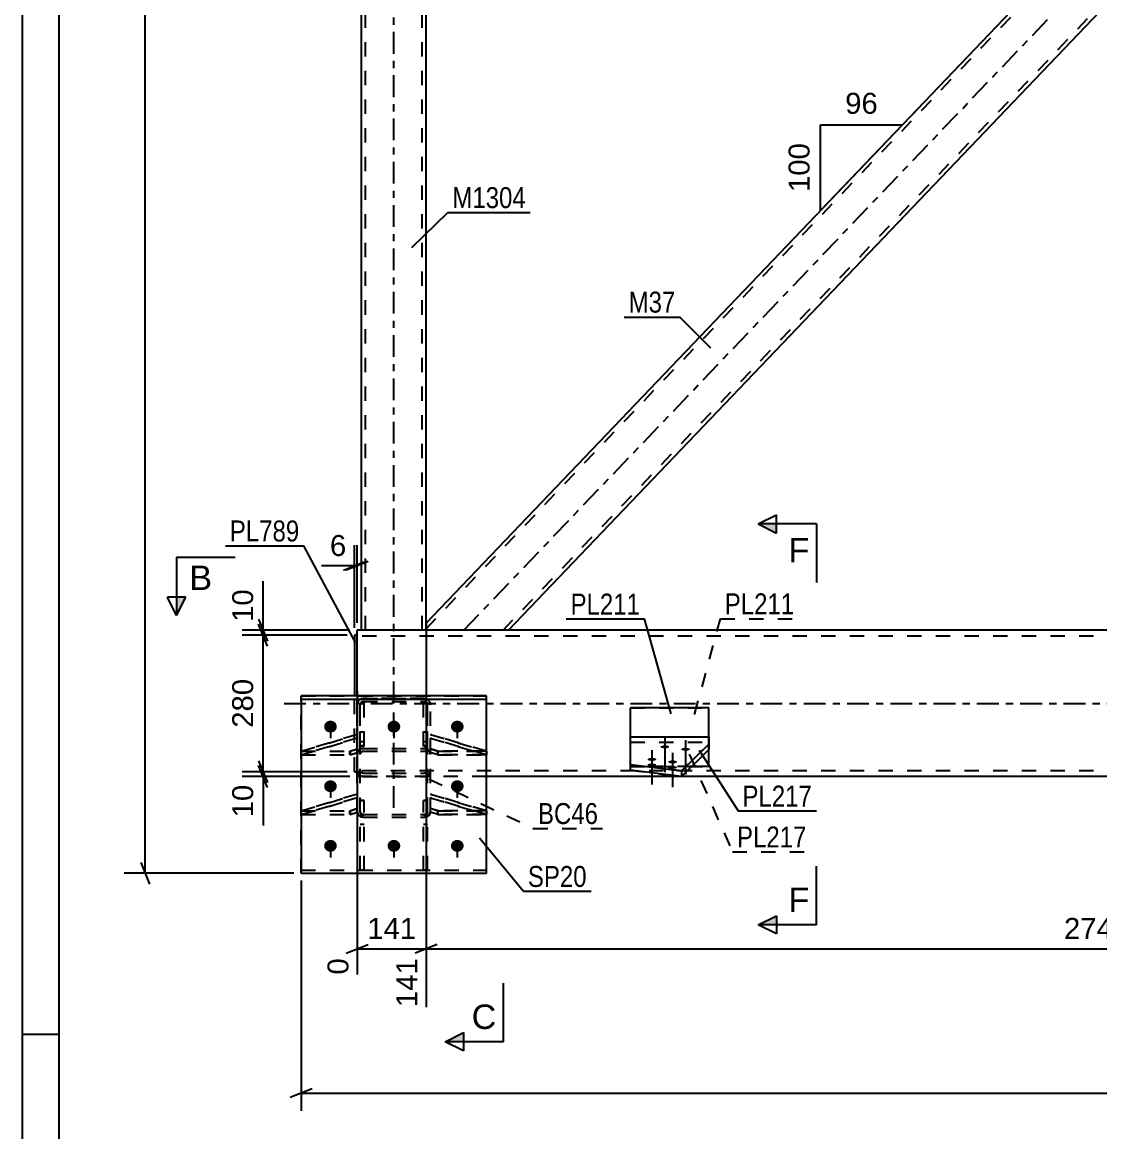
# Model space of a CAD drawing. Header units: millimetres. Extents: x 0 to 841, y 0 to 594.
# Drawn here: x 0 to 147.3, y 135.7 to 287.3 of the extents above; entities that cross this region are included whole.
import ezdxf

# ---------------------------------------------------------------- set-up
doc = ezdxf.new("R2010")
doc.units = ezdxf.units.MM
doc.linetypes.add('DXK_LINE_DOT2', pattern=[3.9198, 1.9599, -1.9599])
doc.linetypes.add('DXK_LINE_DOT3', pattern=[5.9187, 2.979, -0.9799, 0.9799, -0.9799])
doc.styles.add('Arial', font='ARIAL.TTF', dxfattribs={"height": 0.2})
doc.styles.add('Arial Narrow', font='ARIALN.TTF', dxfattribs={"height": 0.2})

# ---------------------------------------------------------------- blocks, each defined once
blk = doc.blocks.new('Unknown-318890635-1126')
at = {"color": 5, "linetype": 'Continuous'}
for p, q in [((0, 594), (0, 0)), ((5, 589), (5, 5)), ((5, 149), (0, 149))]:
    blk.add_line(p, q, dxfattribs=at)
blk = doc.blocks.new('Part-318890635-4307 - 4290')
at = {"color": 7, "linetype": 'DXK_LINE_DOT2'}
for p, q in [((46.2, 171.49), (46.2, 180.98)), ((46.2, 180.98), (46.74, 180.98)), ((46.74, 171.49), (46.74, 180.98)), ((46.2, 179.04), (46.74, 179.04)), ((46.2, 177.76), (46.74, 177.76)), ((46.74, 171.49), (46.2, 171.49))]:
    blk.add_line(p, q, dxfattribs=at)
blk = doc.blocks.new('Part-318890635-4304 - 4290')
at = {"color": 7, "linetype": 'DXK_LINE_DOT2'}
for p, q in [((55.8, 179.41), (55.8, 181.85)), ((55.8, 181.85), (63.47, 179.57)), ((63.47, 179.07), (55.8, 181.35)), ((55.8, 179.92), (56.8, 179.57)), ((56.8, 179.07), (55.8, 179.41)), ((63.47, 179.57), (56.8, 179.57)), ((56.8, 179.57), (56.8, 179.07)), ((56.8, 179.07), (63.47, 179.07)), ((63.47, 179.57), (63.47, 179.07))]:
    blk.add_line(p, q, dxfattribs=at)
blk = doc.blocks.new('Part-318890635-4302 - 4290')
at = {"color": 7, "linetype": 'DXK_LINE_DOT2'}
for p, q in [((38.14, 187.72), (45.8, 190)), ((45.8, 187.56), (45.8, 190)), ((45.8, 189.5), (38.14, 187.22)), ((44.8, 187.72), (45.8, 188.06)), ((38.14, 187.22), (38.14, 187.72)), ((38.14, 187.72), (44.8, 187.72)), ((38.14, 187.22), (44.8, 187.22)), ((44.8, 187.22), (44.8, 187.72)), ((44.8, 187.22), (45.8, 187.56))]:
    blk.add_line(p, q, dxfattribs=at)
blk = doc.blocks.new('Part-318890635-4303 - 4290')
at = {"color": 7, "linetype": 'DXK_LINE_DOT2'}
for p, q in [((38.14, 179.57), (45.8, 181.85)), ((45.8, 181.35), (38.14, 179.07)), ((45.8, 179.41), (45.8, 181.85)), ((38.14, 179.07), (38.14, 179.57)), ((38.14, 179.57), (44.8, 179.57)), ((38.14, 179.07), (44.8, 179.07)), ((44.8, 179.57), (45.8, 179.92)), ((44.8, 179.07), (44.8, 179.57)), ((44.8, 179.07), (45.8, 179.41))]:
    blk.add_line(p, q, dxfattribs=at)
blk = doc.blocks.new('Part-318890635-4426 - 4290')
at = {"color": 7, "linetype": 'DXK_LINE_DOT2'}
for p, q in [((45.87, 194.41), (45.8, 194.08)), ((46.2, 194.08), (46.24, 194.25)), ((46.24, 194.25), (46.32, 194.38)), ((46.6, 194.93), (46.3, 194.87)), ((46.32, 194.38), (46.45, 194.48)), ((46.45, 194.48), (46.6, 194.51)), ((46.6, 194.93), (55, 194.93)), ((46.6, 194.51), (55, 194.51)), ((55.31, 194.87), (55, 194.93)), ((55, 194.51), (55.16, 194.48)), ((55.16, 194.48), (55.29, 194.38)), ((55.29, 194.38), (55.37, 194.25)), ((55.37, 194.25), (55.4, 194.08)), ((55.8, 194.08), (55.74, 194.41)), ((45.8, 179.45), (45.8, 194.08)), ((46.2, 179.45), (46.2, 194.08)), ((55.4, 179.45), (55.4, 194.08)), ((55.8, 179.45), (55.8, 194.08)), ((46.04, 187.87), (46.3, 188.04)), ((46.3, 188.04), (46.6, 188.09)), ((46.6, 188.09), (55, 188.09)), ((55, 188.09), (55.31, 188.04)), ((55.31, 188.04), (55.57, 187.87)), ((45.8, 187.34), (45.87, 187.63)), ((45.87, 187.63), (46.04, 187.87)), ((46.24, 187.49), (46.2, 187.34)), ((46.32, 187.61), (46.24, 187.49)), ((46.45, 187.69), (46.32, 187.61)), ((46.6, 187.72), (46.45, 187.69)), ((46.6, 187.72), (55, 187.72)), ((55.16, 187.69), (55, 187.72)), ((55.29, 187.61), (55.16, 187.69)), ((55.37, 187.49), (55.29, 187.61)), ((55.4, 187.34), (55.37, 187.49)), ((55.57, 187.87), (55.74, 187.63)), ((55.74, 187.63), (55.8, 187.34)), ((45.8, 185.14), (45.81, 185.12)), ((45.81, 185.12), (45.87, 184.82)), ((46.24, 184.98), (46.2, 185.14)), ((55.4, 185.14), (55.37, 184.98)), ((55.74, 184.82), (55.8, 185.12)), ((55.8, 185.12), (55.8, 185.14)), ((46.32, 184.84), (46.24, 184.98)), ((46.3, 184.36), (46.6, 184.29)), ((46.45, 184.75), (46.32, 184.84)), ((46.6, 184.72), (46.45, 184.75)), ((46.6, 184.72), (55, 184.72)), ((46.6, 184.29), (55, 184.29)), ((55.16, 184.75), (55, 184.72)), ((55, 184.29), (55.31, 184.36)), ((55.29, 184.84), (55.16, 184.75)), ((55.37, 184.98), (55.29, 184.84)), ((45.87, 179.16), (45.8, 179.45)), ((46.04, 178.92), (45.87, 179.16)), ((46.2, 179.45), (46.24, 179.3)), ((46.24, 179.3), (46.32, 179.18)), ((46.32, 179.18), (46.45, 179.1)), ((46.45, 179.1), (46.6, 179.07)), ((46.6, 179.07), (55, 179.07)), ((55, 179.07), (55.16, 179.1)), ((55.16, 179.1), (55.29, 179.18)), ((55.29, 179.18), (55.37, 179.3)), ((55.37, 179.3), (55.4, 179.45)), ((55.74, 179.16), (55.57, 178.92)), ((55.8, 179.45), (55.74, 179.16)), ((46.3, 178.75), (46.04, 178.92)), ((46.6, 178.7), (46.3, 178.75)), ((46.6, 178.7), (55, 178.7)), ((55.31, 178.75), (55, 178.7)), ((55.57, 178.92), (55.31, 178.75))]:
    blk.add_line(p, q, dxfattribs=at)
at = {"color": 7, "linetype": 'DXK_LINE_DOT3'}
blk.add_line((50.8, 179.97), (50.8, 193.03), dxfattribs=at)
at = {"color": 7, "linetype": 'DXK_LINE_DOT2'}
for centre, start, end in [((46.64, 194.11), 114.3201, 159.2418), ((54.97, 194.11), 20.7584, 65.6801), ((46.64, 185.11), 200.7584, 245.6801), ((54.97, 185.11), 294.3201, 339.2418)]:
    blk.add_arc(centre, 0.827, start, end, dxfattribs=at)
blk = doc.blocks.new('Part-318890635-4305 - 4290')
at = {"color": 7, "linetype": 'DXK_LINE_DOT2'}
for p, q in [((46.2, 188.44), (46.2, 195.3)), ((46.74, 195.3), (46.2, 195.3)), ((46.74, 188.44), (46.74, 195.3)), ((46.2, 190.37), (46.74, 190.37)), ((46.2, 189.03), (46.74, 189.03)), ((46.74, 188.44), (46.2, 188.44))]:
    blk.add_line(p, q, dxfattribs=at)
blk = doc.blocks.new('Part-318890635-4377 - 4290')
at = {"color": 7, "linetype": 'DXK_LINE_DOT2'}
for p, q in [((55.2, 204.46), (239.23, 396.93)), ((65.72, 204.26), (249.74, 396.73)), ((66.45, 204.26), (55.19, 204.26)), ((55.2, 204.26), (55.2, 204.46))]:
    blk.add_line(p, q, dxfattribs=at)
at = {"color": 7, "linetype": 'DXK_LINE_DOT3'}
blk.add_line((60.37, 204.26), (244.58, 396.93), dxfattribs=at)
at = {"color": 2, "linetype": 'Continuous'}
for p, q in [((55.2, 205.23), (146.38, 300.6)), ((66.45, 204.26), (152.47, 294.23)), ((55.2, 204.78), (55.19, 204.26)), ((55.2, 205.23), (55.2, 204.78))]:
    blk.add_line(p, q, dxfattribs=at)
blk = doc.blocks.new('Part-318890635-4306 - 4290')
at = {"color": 7, "linetype": 'DXK_LINE_DOT2'}
for p, q in [((54.87, 188.44), (54.87, 195.3)), ((55.4, 195.3), (54.87, 195.3)), ((55.4, 188.44), (55.4, 195.3)), ((54.87, 190.37), (55.4, 190.37)), ((54.87, 189.03), (55.4, 189.03)), ((55.4, 188.44), (54.87, 188.44))]:
    blk.add_line(p, q, dxfattribs=at)
blk = doc.blocks.new('Part-318890635-4308 - 4290')
at = {"color": 7, "linetype": 'DXK_LINE_DOT2'}
for p, q in [((54.87, 171.49), (54.87, 180.98)), ((54.87, 180.98), (55.4, 180.98)), ((55.4, 171.49), (55.4, 180.98)), ((54.87, 179.04), (55.4, 179.04)), ((54.87, 177.76), (55.4, 177.76)), ((55.4, 171.49), (54.87, 171.49))]:
    blk.add_line(p, q, dxfattribs=at)
blk = doc.blocks.new('Bolt-318890635-4434 - 4290')
at = {"linetype": 'Continuous'}
for points in [[(86.06, 186.06), (86.18, 186.05), (86.3, 186.04), (86.41, 186.02), (86.5, 185.99), (86.58, 185.95), (86.63, 185.92), (86.65, 185.87), (86.65, 185.83), (86.63, 185.79), (86.58, 185.75), (86.5, 185.71), (86.41, 185.69), (86.3, 185.66), (86.18, 185.65), (86.06, 185.65), (85.93, 185.65), (85.81, 185.66), (85.71, 185.69), (85.61, 185.71), (85.54, 185.75), (85.49, 185.79), (85.46, 185.83), (85.46, 185.87), (85.49, 185.92), (85.54, 185.95), (85.61, 185.99), (85.71, 186.02), (85.81, 186.04), (85.93, 186.05)], [(88.89, 185.72), (89.01, 185.71), (89.13, 185.7), (89.24, 185.68), (89.34, 185.65), (89.41, 185.62), (89.46, 185.58), (89.49, 185.53), (89.49, 185.49), (89.46, 185.45), (89.41, 185.41), (89.34, 185.38), (89.24, 185.35), (89.13, 185.33), (89.01, 185.31), (88.89, 185.31), (88.76, 185.31), (88.65, 185.33), (88.54, 185.35), (88.44, 185.38), (88.37, 185.41), (88.32, 185.45), (88.29, 185.49), (88.29, 185.53), (88.32, 185.58), (88.37, 185.62), (88.44, 185.65), (88.54, 185.68), (88.65, 185.7), (88.76, 185.71)]]:
    blk.add_hatch(color=1, dxfattribs=at).paths.add_polyline_path(points)
at = {"color": 1, "linetype": 'DXK_LINE_DOT2'}
for p, q in [((87.82, 189.58), (87.82, 184.88)), ((90.65, 189.24), (90.65, 184.54))]:
    blk.add_line(p, q, dxfattribs=at)
at = {"color": 1, "linetype": 'Continuous'}
for p, q in [((86.06, 187.86), (86.06, 183.16)), ((88.89, 187.52), (88.89, 182.82))]:
    blk.add_line(p, q, dxfattribs=at)
blk = doc.blocks.new('Part-318890635-4317 - 4290')
at = {"color": 7, "linetype": 'DXK_LINE_DOT2'}
for p, q in [((55.8, 187.56), (55.8, 190)), ((55.8, 190), (63.47, 187.72)), ((63.47, 187.22), (55.8, 189.5)), ((55.8, 188.06), (56.8, 187.72)), ((56.8, 187.22), (55.8, 187.56)), ((63.47, 187.72), (56.8, 187.72)), ((56.8, 187.72), (56.8, 187.22)), ((56.8, 187.22), (63.47, 187.22)), ((63.47, 187.72), (63.47, 187.22))]:
    blk.add_line(p, q, dxfattribs=at)
blk = doc.blocks.new('Part-318890635-4409 - 4290')
at = {"color": 2, "linetype": 'Continuous'}
for p, q in [((45.8, 195.3), (45.8, 204.26)), ((271.87, 204.26), (45.8, 204.26)), ((271.87, 184.26), (63.47, 184.26))]:
    blk.add_line(p, q, dxfattribs=at)
at = {"color": 7, "linetype": 'DXK_LINE_DOT2'}
for p, q in [((271.87, 203.46), (45.8, 203.46)), ((45.8, 184.26), (45.8, 195.3)), ((271.87, 185.06), (45.8, 185.06)), ((63.47, 184.26), (45.8, 184.26))]:
    blk.add_line(p, q, dxfattribs=at)
at = {"color": 7, "linetype": 'DXK_LINE_DOT3'}
blk.add_line((35.8, 194.26), (271.87, 194.26), dxfattribs=at)
blk = doc.blocks.new('Part-318890635-4414 - 4290')
at = {"color": 7, "linetype": 'DXK_LINE_DOT3'}
blk.add_line((50.8, 194.26), (50.8, 406.93), dxfattribs=at)
at = {"color": 7, "linetype": 'DXK_LINE_DOT2'}
for p, q in [((55.2, 396.93), (46.4, 396.93)), ((46.4, 392.74), (46.4, 396.93)), ((46.94, 204.26), (46.94, 396.93)), ((54.67, 204.26), (54.67, 396.93)), ((55.2, 392.74), (55.2, 396.93)), ((55.2, 204.26), (55.2, 205.23)), ((55.2, 204.26), (46.4, 204.26))]:
    blk.add_line(p, q, dxfattribs=at)
at = {"color": 2, "linetype": 'Continuous'}
for p, q in [((46.4, 204.26), (46.4, 392.74)), ((55.2, 205.23), (55.2, 392.74))]:
    blk.add_line(p, q, dxfattribs=at)
blk = doc.blocks.new('Bolt-318890635-4435 - 4290')
at = {"color": 1, "linetype": 'DXK_LINE_DOT2'}
for p, q in [((42.14, 191.88), (42.14, 189.49)), ((50.8, 191.88), (50.8, 189.49)), ((59.47, 191.88), (59.47, 189.49)), ((42.14, 183.74), (42.14, 181.34)), ((59.47, 183.74), (59.47, 181.34)), ((42.14, 175.59), (42.14, 173.2)), ((50.8, 175.59), (50.8, 173.2)), ((59.47, 175.59), (59.47, 173.2))]:
    blk.add_line(p, q, dxfattribs=at)
blk = doc.blocks.new('Part-318890635-4441 - 4290')
at = {"color": 7, "linetype": 'DXK_LINE_DOT2'}
for p, q in [((83.13, 189.71), (93.85, 189.71)), ((83.13, 185.13), (83.13, 189.71)), ((93.85, 189.71), (93.85, 187.94)), ((83.13, 188.96), (93.85, 188.96)), ((93.85, 188.69), (90.1, 185.03)), ((90.1, 184.28), (93.85, 187.94)), ((90.1, 185.03), (83.13, 185.88)), ((83.13, 185.13), (90.1, 184.28)), ((90.1, 185.03), (90.1, 184.28))]:
    blk.add_line(p, q, dxfattribs=at)
blk = doc.blocks.new('Part-318890635-4446 - 4290')
at = {"color": 2, "linetype": 'Continuous'}
for p, q in [((45.8, 203.6), (45.4, 203.6)), ((45.4, 203.6), (45.4, 195.3))]:
    blk.add_line(p, q, dxfattribs=at)
at = {"color": 7, "linetype": 'DXK_LINE_DOT2'}
for p, q in [((45.8, 184.93), (45.8, 203.6)), ((45.4, 184.93), (45.4, 195.3)), ((45.4, 184.93), (45.8, 184.93))]:
    blk.add_line(p, q, dxfattribs=at)
blk = doc.blocks.new('Part-318890635-4451 - 4290')
at = {"color": 7, "linetype": 'DXK_LINE_DOT2'}
for p, q in [((83.13, 185.64), (83.13, 193.64)), ((83.13, 193.64), (93.85, 193.64)), ((93.85, 185.64), (93.85, 193.64)), ((83.13, 185.64), (93.85, 185.64))]:
    blk.add_line(p, q, dxfattribs=at)
blk = doc.blocks.new('Part-318890635-4454 - 4290')
at = {"color": 7, "linetype": 'DXK_LINE_DOT2'}
for p, q in [((38.14, 171.04), (38.14, 195.3)), ((38.14, 195.3), (63.47, 195.3)), ((38.14, 194.84), (63.47, 194.84)), ((63.47, 171.04), (63.47, 195.3)), ((38.14, 171.49), (63.47, 171.49)), ((38.14, 171.04), (63.47, 171.04))]:
    blk.add_line(p, q, dxfattribs=at)
blk = doc.blocks.new('Part-318890635-4464 - 4290')
at = {"color": 7, "linetype": 'DXK_LINE_DOT2'}
for p, q in [((45.8, 194.08), (45.87, 194.41)), ((46.24, 194.24), (46.2, 194.08)), ((46.32, 194.38), (46.24, 194.24)), ((46.3, 194.87), (46.6, 194.93)), ((46.45, 194.48), (46.32, 194.38)), ((46.6, 194.51), (46.45, 194.48)), ((55, 194.93), (46.6, 194.93)), ((46.6, 194.51), (55, 194.51)), ((55, 194.93), (55.31, 194.87)), ((55.16, 194.48), (55, 194.51)), ((55.29, 194.38), (55.16, 194.48)), ((55.37, 194.24), (55.29, 194.38)), ((55.4, 194.08), (55.37, 194.24)), ((55.74, 194.41), (55.8, 194.08)), ((45.8, 179.45), (45.8, 194.08)), ((46.2, 179.45), (46.2, 194.08)), ((55.4, 179.45), (55.4, 194.08)), ((55.8, 179.45), (55.8, 194.08)), ((46.3, 188.04), (46.04, 187.87)), ((46.6, 188.09), (46.3, 188.04)), ((46.6, 188.09), (55, 188.09)), ((55.31, 188.04), (55, 188.09)), ((55.57, 187.87), (55.31, 188.04)), ((45.87, 187.63), (45.8, 187.34)), ((46.04, 187.87), (45.87, 187.63)), ((46.2, 187.34), (46.24, 187.48)), ((46.24, 187.48), (46.32, 187.61)), ((46.32, 187.61), (46.45, 187.69)), ((46.45, 187.69), (46.6, 187.72)), ((46.6, 187.72), (55, 187.72)), ((55, 187.72), (55.16, 187.69)), ((55.16, 187.69), (55.29, 187.61)), ((55.29, 187.61), (55.37, 187.48)), ((55.37, 187.48), (55.4, 187.34)), ((55.74, 187.63), (55.57, 187.87)), ((55.8, 187.34), (55.74, 187.63)), ((45.87, 184.82), (45.8, 185.14)), ((46.2, 185.14), (46.24, 184.98)), ((55.37, 184.98), (55.4, 185.14)), ((55.8, 185.14), (55.74, 184.82)), ((46.24, 184.98), (46.32, 184.84)), ((46.6, 184.29), (46.3, 184.36)), ((46.32, 184.84), (46.45, 184.75)), ((46.45, 184.75), (46.6, 184.72)), ((46.6, 184.72), (55, 184.72)), ((46.6, 184.29), (55, 184.29)), ((55, 184.72), (55.16, 184.75)), ((55.31, 184.36), (55, 184.29)), ((55.16, 184.75), (55.29, 184.84)), ((55.29, 184.84), (55.37, 184.98)), ((45.8, 179.45), (45.87, 179.16)), ((45.87, 179.16), (46.04, 178.92)), ((46.24, 179.3), (46.2, 179.45)), ((46.32, 179.18), (46.24, 179.3)), ((46.45, 179.1), (46.32, 179.18)), ((46.6, 179.07), (46.45, 179.1)), ((46.6, 179.07), (55, 179.07)), ((55.16, 179.1), (55, 179.07)), ((55.29, 179.18), (55.16, 179.1)), ((55.37, 179.3), (55.29, 179.18)), ((55.4, 179.45), (55.37, 179.3)), ((55.57, 178.92), (55.74, 179.16)), ((55.74, 179.16), (55.8, 179.45)), ((46.04, 178.92), (46.3, 178.75)), ((46.3, 178.75), (46.6, 178.7)), ((46.6, 178.7), (55, 178.7)), ((55, 178.7), (55.31, 178.75)), ((55.31, 178.75), (55.57, 178.92))]:
    blk.add_line(p, q, dxfattribs=at)
for centre, start, end in [((46.64, 194.11), 114.3201, 159.2418), ((54.97, 194.11), 20.7584, 65.6801), ((46.64, 185.11), 200.7584, 245.6801), ((54.97, 185.11), 294.3201, 339.2418)]:
    blk.add_arc(centre, 0.827, start, end, dxfattribs=at)
blk = doc.blocks.new('Part-318890635-4474 - 4290')
at = {"color": 2, "linetype": 'Continuous'}
for p, q in [((63.47, 195.3), (38.14, 195.3)), ((38.14, 195.3), (38.14, 171.04)), ((38.14, 194.84), (63.47, 194.84)), ((63.47, 171.04), (63.47, 195.3)), ((38.14, 171.04), (63.47, 171.04))]:
    blk.add_line(p, q, dxfattribs=at)
at = {"color": 7, "linetype": 'DXK_LINE_DOT2'}
blk.add_line((38.14, 171.49), (63.47, 171.49), dxfattribs=at)
blk = doc.blocks.new('Bolt-318890635-4475 - 4290')
at = {"linetype": 'Continuous'}
for points in [[(42.14, 191.9), (42.32, 191.88), (42.49, 191.83), (42.65, 191.74), (42.78, 191.63), (42.89, 191.49), (42.96, 191.33), (43, 191.17), (43, 191), (42.96, 190.83), (42.89, 190.68), (42.78, 190.54), (42.65, 190.42), (42.49, 190.34), (42.32, 190.29), (42.14, 190.27), (41.96, 190.29), (41.79, 190.34), (41.63, 190.42), (41.49, 190.54), (41.39, 190.68), (41.31, 190.83), (41.28, 191), (41.28, 191.17), (41.31, 191.33), (41.39, 191.49), (41.49, 191.63), (41.63, 191.74), (41.79, 191.83), (41.96, 191.88)], [(50.8, 191.9), (50.98, 191.88), (51.16, 191.83), (51.31, 191.74), (51.45, 191.63), (51.56, 191.49), (51.63, 191.33), (51.67, 191.17), (51.67, 191), (51.63, 190.83), (51.56, 190.68), (51.45, 190.54), (51.31, 190.42), (51.16, 190.34), (50.98, 190.29), (50.8, 190.27), (50.62, 190.29), (50.45, 190.34), (50.3, 190.42), (50.16, 190.54), (50.05, 190.68), (49.98, 190.83), (49.94, 191), (49.94, 191.17), (49.98, 191.33), (50.05, 191.49), (50.16, 191.63), (50.3, 191.74), (50.45, 191.83), (50.62, 191.88)], [(59.47, 191.9), (59.65, 191.88), (59.82, 191.83), (59.98, 191.74), (60.12, 191.63), (60.22, 191.49), (60.3, 191.33), (60.33, 191.17), (60.33, 191), (60.3, 190.83), (60.22, 190.68), (60.12, 190.54), (59.98, 190.42), (59.82, 190.34), (59.65, 190.29), (59.47, 190.27), (59.29, 190.29), (59.12, 190.34), (58.96, 190.42), (58.83, 190.54), (58.72, 190.68), (58.65, 190.83), (58.61, 191), (58.61, 191.17), (58.65, 191.33), (58.72, 191.49), (58.83, 191.63), (58.96, 191.74), (59.12, 191.83), (59.29, 191.88)], [(42.14, 183.75), (42.32, 183.73), (42.49, 183.68), (42.65, 183.6), (42.78, 183.48), (42.89, 183.35), (42.96, 183.19), (43, 183.02), (43, 182.85), (42.96, 182.69), (42.89, 182.53), (42.78, 182.39), (42.65, 182.28), (42.49, 182.19), (42.32, 182.14), (42.14, 182.12), (41.96, 182.14), (41.79, 182.19), (41.63, 182.28), (41.49, 182.39), (41.39, 182.53), (41.31, 182.69), (41.28, 182.85), (41.28, 183.02), (41.31, 183.19), (41.39, 183.35), (41.49, 183.48), (41.63, 183.6), (41.79, 183.68), (41.96, 183.73)], [(59.47, 183.75), (59.65, 183.73), (59.82, 183.68), (59.98, 183.6), (60.12, 183.48), (60.22, 183.35), (60.3, 183.19), (60.33, 183.02), (60.33, 182.85), (60.3, 182.69), (60.22, 182.53), (60.12, 182.39), (59.98, 182.28), (59.82, 182.19), (59.65, 182.14), (59.47, 182.12), (59.29, 182.14), (59.12, 182.19), (58.96, 182.28), (58.83, 182.39), (58.72, 182.53), (58.65, 182.69), (58.61, 182.85), (58.61, 183.02), (58.65, 183.19), (58.72, 183.35), (58.83, 183.48), (58.96, 183.6), (59.12, 183.68), (59.29, 183.73)], [(42.14, 175.61), (42.32, 175.59), (42.49, 175.54), (42.65, 175.45), (42.78, 175.34), (42.89, 175.2), (42.96, 175.05), (43, 174.88), (43, 174.71), (42.96, 174.54), (42.89, 174.39), (42.78, 174.25), (42.65, 174.14), (42.49, 174.05), (42.32, 174), (42.14, 173.98), (41.96, 174), (41.79, 174.05), (41.63, 174.14), (41.49, 174.25), (41.39, 174.39), (41.31, 174.54), (41.28, 174.71), (41.28, 174.88), (41.31, 175.05), (41.39, 175.2), (41.49, 175.34), (41.63, 175.45), (41.79, 175.54), (41.96, 175.59)], [(50.8, 175.61), (50.98, 175.59), (51.16, 175.54), (51.31, 175.45), (51.45, 175.34), (51.56, 175.2), (51.63, 175.05), (51.67, 174.88), (51.67, 174.71), (51.63, 174.54), (51.56, 174.39), (51.45, 174.25), (51.31, 174.14), (51.16, 174.05), (50.98, 174), (50.8, 173.98), (50.62, 174), (50.45, 174.05), (50.3, 174.14), (50.16, 174.25), (50.05, 174.39), (49.98, 174.54), (49.94, 174.71), (49.94, 174.88), (49.98, 175.05), (50.05, 175.2), (50.16, 175.34), (50.3, 175.45), (50.45, 175.54), (50.62, 175.59)], [(59.47, 175.61), (59.65, 175.59), (59.82, 175.54), (59.98, 175.45), (60.12, 175.34), (60.22, 175.2), (60.3, 175.05), (60.33, 174.88), (60.33, 174.71), (60.3, 174.54), (60.22, 174.39), (60.12, 174.25), (59.98, 174.14), (59.82, 174.05), (59.65, 174), (59.47, 173.98), (59.29, 174), (59.12, 174.05), (58.96, 174.14), (58.83, 174.25), (58.72, 174.39), (58.65, 174.54), (58.61, 174.71), (58.61, 174.88), (58.65, 175.05), (58.72, 175.2), (58.83, 175.34), (58.96, 175.45), (59.12, 175.54), (59.29, 175.59)]]:
    blk.add_hatch(color=1, dxfattribs=at).paths.add_polyline_path(points)
at = {"color": 1, "linetype": 'Continuous'}
for p, q in [((42.14, 191.88), (42.14, 189.49)), ((50.8, 191.88), (50.8, 189.49)), ((59.47, 191.88), (59.47, 189.49)), ((42.14, 183.74), (42.14, 181.34)), ((59.47, 183.74), (59.47, 181.34)), ((42.14, 175.59), (42.14, 173.2)), ((50.8, 175.59), (50.8, 173.2)), ((59.47, 175.59), (59.47, 173.2))]:
    blk.add_line(p, q, dxfattribs=at)
blk = doc.blocks.new('Part-318890635-4492 - 4290')
at = {"color": 2, "linetype": 'Continuous'}
for p, q in [((83.14, 189.71), (93.86, 189.71)), ((83.14, 185.13), (83.14, 189.71)), ((93.86, 187.94), (93.86, 189.71)), ((90.11, 185.03), (93.86, 188.69)), ((90.11, 184.28), (93.86, 187.94)), ((83.14, 185.89), (90.11, 185.03)), ((90.11, 184.28), (83.14, 185.13)), ((90.11, 185.03), (90.11, 184.28))]:
    blk.add_line(p, q, dxfattribs=at)
at = {"color": 7, "linetype": 'DXK_LINE_DOT2'}
blk.add_line((83.14, 188.96), (93.86, 188.96), dxfattribs=at)
blk = doc.blocks.new('Part-318890635-4497 - 4290')
at = {"color": 2, "linetype": 'Continuous'}
for p, q in [((93.86, 193.65), (83.14, 193.65)), ((83.14, 189.71), (83.14, 193.65)), ((93.86, 189.71), (93.86, 193.65)), ((93.86, 185.65), (93.86, 187.94)), ((93.86, 185.65), (91.51, 185.65))]:
    blk.add_line(p, q, dxfattribs=at)
at = {"color": 7, "linetype": 'DXK_LINE_DOT2'}
for p, q in [((83.14, 185.65), (83.14, 189.71)), ((93.86, 187.94), (93.86, 189.71)), ((91.51, 185.65), (83.14, 185.65))]:
    blk.add_line(p, q, dxfattribs=at)
blk = doc.blocks.new('Bolt-318890635-4498 - 4290')
at = {"linetype": 'Continuous'}
for points in [[(87.83, 188.12), (87.71, 188.13), (87.59, 188.14), (87.48, 188.16), (87.39, 188.19), (87.31, 188.22), (87.26, 188.26), (87.24, 188.3), (87.24, 188.35), (87.26, 188.39), (87.31, 188.43), (87.39, 188.46), (87.48, 188.49), (87.59, 188.51), (87.71, 188.53), (87.83, 188.53), (87.96, 188.53), (88.08, 188.51), (88.19, 188.49), (88.28, 188.46), (88.35, 188.43), (88.4, 188.39), (88.43, 188.35), (88.43, 188.3), (88.4, 188.26), (88.35, 188.22), (88.28, 188.19), (88.19, 188.16), (88.08, 188.14), (87.96, 188.13)], [(90.66, 187.78), (90.54, 187.79), (90.42, 187.8), (90.31, 187.82), (90.22, 187.85), (90.15, 187.88), (90.09, 187.92), (90.07, 187.97), (90.07, 188.01), (90.09, 188.05), (90.15, 188.09), (90.22, 188.12), (90.31, 188.15), (90.42, 188.17), (90.54, 188.19), (90.66, 188.19), (90.79, 188.19), (90.91, 188.17), (91.02, 188.15), (91.11, 188.12), (91.18, 188.09), (91.24, 188.05), (91.26, 188.01), (91.26, 187.97), (91.24, 187.92), (91.18, 187.88), (91.11, 187.85), (91.02, 187.82), (90.91, 187.8), (90.79, 187.79)], [(86.07, 186.4), (85.95, 186.4), (85.83, 186.42), (85.72, 186.44), (85.62, 186.47), (85.55, 186.5), (85.5, 186.54), (85.47, 186.58), (85.47, 186.63), (85.5, 186.67), (85.55, 186.71), (85.62, 186.74), (85.72, 186.77), (85.83, 186.79), (85.95, 186.81), (86.07, 186.81), (86.2, 186.81), (86.31, 186.79), (86.42, 186.77), (86.52, 186.74), (86.59, 186.71), (86.64, 186.67), (86.67, 186.63), (86.67, 186.58), (86.64, 186.54), (86.59, 186.5), (86.52, 186.47), (86.42, 186.44), (86.31, 186.42), (86.2, 186.4)], [(88.9, 186.06), (88.78, 186.07), (88.66, 186.08), (88.55, 186.1), (88.46, 186.13), (88.38, 186.16), (88.33, 186.2), (88.31, 186.24), (88.31, 186.29), (88.33, 186.33), (88.38, 186.37), (88.46, 186.4), (88.55, 186.43), (88.66, 186.45), (88.78, 186.47), (88.9, 186.47), (89.03, 186.47), (89.15, 186.45), (89.25, 186.43), (89.35, 186.4), (89.42, 186.37), (89.47, 186.33), (89.5, 186.29), (89.5, 186.24), (89.47, 186.2), (89.42, 186.16), (89.35, 186.13), (89.25, 186.1), (89.15, 186.08), (89.03, 186.07)]]:
    blk.add_hatch(color=1, dxfattribs=at).paths.add_polyline_path(points)
at = {"color": 1, "linetype": 'Continuous'}
for p, q in [((87.83, 189.58), (87.83, 184.88)), ((90.66, 189.24), (90.66, 184.54)), ((86.07, 187.86), (86.07, 183.16)), ((88.9, 187.52), (88.9, 182.82))]:
    blk.add_line(p, q, dxfattribs=at)
blk = doc.blocks.new('Part-318890635-4507 - 4290')
at = {"color": 7, "linetype": 'DXK_LINE_DOT2'}
for p, q in [((46.74, 180.98), (46.21, 180.98)), ((46.21, 171.49), (46.21, 180.98)), ((46.74, 171.49), (46.74, 180.98)), ((46.21, 179.04), (46.74, 179.04)), ((46.21, 177.76), (46.74, 177.76)), ((46.74, 171.49), (46.21, 171.49))]:
    blk.add_line(p, q, dxfattribs=at)
blk = doc.blocks.new('Part-318890635-4508 - 4290')
at = {"color": 7, "linetype": 'DXK_LINE_DOT2'}
for p, q in [((55.4, 180.98), (54.87, 180.98)), ((54.87, 171.49), (54.87, 180.98)), ((55.4, 171.49), (55.4, 180.98)), ((54.87, 179.04), (55.4, 179.04)), ((54.87, 177.76), (55.4, 177.76)), ((55.4, 171.49), (54.87, 171.49))]:
    blk.add_line(p, q, dxfattribs=at)
blk = doc.blocks.new('Part-318890635-4509 - 4290')
at = {"color": 2, "linetype": 'Continuous'}
blk.add_line((46.74, 195.3), (46.21, 195.3), dxfattribs=at)
at = {"color": 7, "linetype": 'DXK_LINE_DOT2'}
for p, q in [((46.21, 188.43), (46.21, 195.3)), ((46.74, 188.43), (46.74, 195.3)), ((46.21, 190.37), (46.74, 190.37)), ((46.21, 189.03), (46.74, 189.03)), ((46.21, 188.43), (46.74, 188.43))]:
    blk.add_line(p, q, dxfattribs=at)
blk = doc.blocks.new('Part-318890635-4510 - 4290')
at = {"color": 2, "linetype": 'Continuous'}
blk.add_line((55.4, 195.3), (54.87, 195.3), dxfattribs=at)
at = {"color": 7, "linetype": 'DXK_LINE_DOT2'}
for p, q in [((54.87, 188.43), (54.87, 195.3)), ((55.4, 188.43), (55.4, 195.3)), ((54.87, 190.37), (55.4, 190.37)), ((54.87, 189.03), (55.4, 189.03)), ((54.87, 188.43), (55.4, 188.43))]:
    blk.add_line(p, q, dxfattribs=at)
blk = doc.blocks.new('Part-318890635-4511 - 4290')
at = {"color": 7, "linetype": 'DXK_LINE_DOT2'}
for p, q in [((45.81, 181.85), (38.14, 179.57)), ((38.14, 179.07), (45.81, 181.35)), ((45.81, 179.41), (45.81, 181.85)), ((38.14, 179.57), (44.81, 179.57)), ((38.14, 179.57), (38.14, 179.07)), ((38.14, 179.07), (44.81, 179.07)), ((44.81, 179.57), (45.81, 179.91)), ((44.81, 179.57), (44.81, 179.07)), ((44.81, 179.07), (45.81, 179.41))]:
    blk.add_line(p, q, dxfattribs=at)
blk = doc.blocks.new('Part-318890635-4512 - 4290')
at = {"color": 7, "linetype": 'DXK_LINE_DOT2'}
for p, q in [((45.81, 190), (38.14, 187.72)), ((45.81, 187.56), (45.81, 190)), ((38.14, 187.22), (45.81, 189.5)), ((44.81, 187.72), (45.81, 188.06)), ((38.14, 187.72), (44.81, 187.72)), ((38.14, 187.72), (38.14, 187.22)), ((38.14, 187.22), (44.81, 187.22)), ((44.81, 187.72), (44.81, 187.22)), ((44.81, 187.22), (45.81, 187.56))]:
    blk.add_line(p, q, dxfattribs=at)
blk = doc.blocks.new('Part-318890635-4513 - 4290')
at = {"color": 7, "linetype": 'DXK_LINE_DOT2'}
for p, q in [((55.81, 179.41), (55.81, 181.85)), ((63.47, 179.57), (55.81, 181.85)), ((55.81, 181.35), (63.47, 179.07)), ((56.81, 179.57), (55.81, 179.91)), ((56.81, 179.07), (55.81, 179.41)), ((56.81, 179.07), (56.81, 179.57)), ((56.81, 179.57), (63.47, 179.57)), ((63.47, 179.07), (56.81, 179.07)), ((63.47, 179.07), (63.47, 179.57))]:
    blk.add_line(p, q, dxfattribs=at)
blk = doc.blocks.new('Part-318890635-4514 - 4290')
at = {"color": 7, "linetype": 'DXK_LINE_DOT2'}
for p, q in [((55.81, 187.56), (55.81, 190)), ((63.47, 187.72), (55.81, 190)), ((55.81, 189.5), (63.47, 187.22)), ((56.81, 187.72), (55.81, 188.06)), ((56.81, 187.22), (55.81, 187.56)), ((56.81, 187.22), (56.81, 187.72)), ((56.81, 187.72), (63.47, 187.72)), ((63.47, 187.22), (56.81, 187.22)), ((63.47, 187.22), (63.47, 187.72))]:
    blk.add_line(p, q, dxfattribs=at)
blk = doc.blocks.new('StraightDimension-318890635-4713 - 4290')
at = {"color": 7, "linetype": 'Continuous'}
for p, q in [((55.2, 204.23), (55.2, 152.76)), ((45.8, 195.95), (45.8, 157.2)), ((44.3, 160.13), (47.3, 161.33)), ((45.8, 160.73), (55.2, 160.73)), ((56.7, 161.33), (53.7, 160.13))]:
    blk.add_line(p, q, dxfattribs=at)
at = {"color": 0}
blk.add_wipeout([(54.44, 161.48), (54.44, 165.68), (46.57, 165.68), (46.57, 161.48)], dxfattribs=at)
at = {"color": 0, "linetype": 'Continuous'}
for points in [[(45.2, 160.03), (41, 160.03), (41, 156.6), (45.2, 156.6)], [(54.6, 160.03), (50.4, 160.03), (50.4, 152.16), (54.6, 152.16)]]:
    blk.add_wipeout(points, dxfattribs=at)
at = {"color": 3, "style": 'Arial'}
blk.add_text('141', height=2.865, dxfattribs=at).set_placement((47.17, 162.08))
at = {"color": 3, "linetype": 'Continuous', "style": 'Arial'}
for s, height, p in [('0', 2.87, (44.6, 157.2)), ('141', 2.865, (54, 152.76))]:
    blk.add_text(s, height=height, rotation=90.0002, dxfattribs=at).set_placement(p)
blk = doc.blocks.new('StraightDimension-318890635-4571 - 4290')
at = {"color": 7, "linetype": 'Continuous'}
for p, q in [((38.14, 170.04), (38.14, 138.59)), ((39.64, 141.59), (36.64, 140.39)), ((38.14, 140.99), (294.97, 140.99))]:
    blk.add_line(p, q, dxfattribs=at)
blk = doc.blocks.new('StraightDimension-318890635-4579 - 4290')
at = {"color": 7, "linetype": 'Continuous'}
for p, q in [((32.32, 205.76), (33.52, 202.76)), ((33.52, 202.1), (32.32, 205.1)), ((44.8, 204.26), (30.07, 204.26)), ((44.4, 203.6), (30.07, 203.6)), ((32.92, 203.6), (32.92, 204.26))]:
    blk.add_line(p, q, dxfattribs=at)
at = {"color": 0}
blk.add_wipeout([(32.17, 210.43), (27.97, 210.43), (27.97, 204.79), (32.17, 204.79)], dxfattribs=at)
at = {"color": 7, "linetype": 'Continuous'}
blk.add_line((32.92, 204.26), (32.92, 210.96), dxfattribs=at)
blk.add_line((32.92, 204.26), (32.92, 210.96), dxfattribs=at)
at = {"color": 3, "style": 'Arial'}
blk.add_text('10', height=2.865, rotation=90.0002, dxfattribs=at).set_placement((31.57, 205.39))
blk = doc.blocks.new('StraightDimension-318890635-4589 - 4290')
at = {"color": 7, "linetype": 'Continuous'}
for p, q in [((33.52, 202.1), (32.32, 205.1)), ((44.4, 203.6), (30.07, 203.6)), ((32.92, 184.93), (32.92, 203.6)), ((32.32, 186.43), (33.52, 183.43)), ((44.4, 184.93), (30.07, 184.93))]:
    blk.add_line(p, q, dxfattribs=at)
at = {"color": 0}
blk.add_wipeout([(32.17, 198.2), (27.97, 198.2), (27.97, 190.33), (32.17, 190.33)], dxfattribs=at)
at = {"color": 3, "style": 'Arial'}
blk.add_text('280', height=2.865, rotation=90.0002, dxfattribs=at).set_placement((31.57, 190.93))
blk = doc.blocks.new('StraightDimension-318890635-4599 - 4290')
at = {"color": 7, "linetype": 'Continuous'}
for p, q in [((32.32, 186.43), (33.52, 183.43)), ((33.52, 182.76), (32.32, 185.76)), ((44.4, 184.93), (30.07, 184.93)), ((44.8, 184.26), (30.07, 184.26)), ((32.92, 184.26), (32.92, 184.93))]:
    blk.add_line(p, q, dxfattribs=at)
at = {"color": 0}
blk.add_wipeout([(32.17, 183.74), (27.97, 183.74), (27.97, 178.09), (32.17, 178.09)], dxfattribs=at)
at = {"color": 7, "linetype": 'Continuous'}
blk.add_line((32.92, 184.26), (32.92, 177.56), dxfattribs=at)
blk.add_line((32.92, 184.26), (32.92, 177.56), dxfattribs=at)
at = {"color": 3, "style": 'Arial'}
blk.add_text('10', height=2.865, rotation=90.0002, dxfattribs=at).set_placement((31.57, 178.69))
blk = doc.blocks.new('StraightDimension-318890635-4659 - 4290')
at = {"color": 7, "linetype": 'Continuous'}
for p, q in [((45.4, 204.6), (45.4, 215.9)), ((45.8, 205.26), (45.8, 215.9)), ((43.9, 212.45), (46.9, 213.65)), ((47.3, 213.65), (44.3, 212.45)), ((45.4, 213.05), (45.8, 213.05))]:
    blk.add_line(p, q, dxfattribs=at)
at = {"color": 0}
blk.add_wipeout([(44.88, 213.8), (44.88, 218), (41.46, 218), (41.46, 213.8)], dxfattribs=at)
at = {"color": 7, "linetype": 'Continuous'}
blk.add_line((45.4, 213.05), (40.93, 213.05), dxfattribs=at)
blk.add_line((45.4, 213.05), (40.93, 213.05), dxfattribs=at)
at = {"color": 3, "style": 'Arial'}
blk.add_text('6', height=2.87, dxfattribs=at).set_placement((42.06, 214.4))
blk = doc.blocks.new('StraightDimension-318890635-4694 - 4290')
at = {"color": 7, "linetype": 'Continuous'}
for p, q in [((55.2, 204.23), (55.2, 152.76)), ((56.7, 161.33), (53.7, 160.13)), ((55.2, 160.73), (238.49, 160.73))]:
    blk.add_line(p, q, dxfattribs=at)
at = {"color": 0}
blk.add_wipeout([(151.9, 161.48), (151.9, 165.68), (141.8, 165.68), (141.8, 161.48)], dxfattribs=at)
at = {"color": 3, "style": 'Arial'}
blk.add_text('2749', height=2.865, dxfattribs=at).set_placement((142.4, 162.08))
blk = doc.blocks.new('StraightDimension-318890635-4733 - 4290')
at = {"color": 7, "linetype": 'Continuous'}
for p, q in [((17.41, 444.87), (16.21, 447.87)), ((49.8, 446.37), (13.96, 446.37)), ((16.81, 171.04), (16.81, 446.37)), ((16.21, 172.54), (17.41, 169.54)), ((37.14, 171.04), (13.96, 171.04))]:
    blk.add_line(p, q, dxfattribs=at)
at = {"color": 0}
blk.add_wipeout([(16.06, 313.75), (11.86, 313.75), (11.86, 303.66), (16.06, 303.66)], dxfattribs=at)
at = {"color": 3, "style": 'Arial'}
blk.add_text('4129', height=2.865, rotation=90.0002, dxfattribs=at).set_placement((15.46, 304.26))
blk = doc.blocks.new('AngleDimension-318890635-4742 - 4290')
at = {"color": 7, "linetype": 'Continuous'}
for p, q in [((122.58, 275.7), (120.32, 273.33)), ((109.12, 273.33), (120.32, 273.33)), ((109.12, 261.62), (120.32, 273.33)), ((109.12, 261.62), (109.12, 273.33))]:
    blk.add_line(p, q, dxfattribs=at)
at = {"color": 0}
for points in [[(117.54, 274.23), (117.54, 278.43), (111.89, 278.43), (111.89, 274.23)], [(108.22, 271.41), (104.02, 271.41), (104.02, 263.54), (108.22, 263.54)]]:
    blk.add_wipeout(points, dxfattribs=at)
at = {"color": 3, "style": 'Arial'}
blk.add_text('96', height=2.865, dxfattribs=at).set_placement((112.49, 274.83))
blk.add_text('100', height=2.865, rotation=90.0002, dxfattribs=at).set_placement((107.62, 264.14))
blk = doc.blocks.new('Mark-318890635-4373 - 4290')
at = {"color": 0}
blk.add_wipeout([(89.29, 247.66), (89.29, 250.66), (82.89, 250.66), (82.89, 247.66)], dxfattribs=at)
blk.add_wipeout([(89.29, 247.66), (89.29, 250.66), (82.89, 250.66), (82.89, 247.66)], dxfattribs=at)
at = {"color": 30, "linetype": 'Continuous'}
for p in [(82.29, 247.06), (94.13, 242.82)]:
    blk.add_line(p, (89.89, 247.06), dxfattribs=at)
at = {"color": 3, "style": 'Arial Narrow'}
blk.add_text('M37', height=2.863, dxfattribs=at).set_placement((82.89, 247.66))
blk = doc.blocks.new('Mark-318890635-4460 - 4290')
at = {"color": 0}
blk.add_wipeout([(78.72, 177.77), (78.72, 180.77), (70.5, 180.77), (70.5, 177.77)], dxfattribs=at)
blk.add_wipeout([(78.72, 177.77), (78.72, 180.77), (70.5, 180.77), (70.5, 177.77)], dxfattribs=at)
at = {"color": 30, "linetype": 'DXK_LINE_DOT2'}
for p, q in [((55.62, 183.92), (69.9, 177.17)), ((69.9, 177.17), (79.32, 177.17))]:
    blk.add_line(p, q, dxfattribs=at)
at = {"color": 3, "style": 'Arial Narrow'}
blk.add_text('BC46', height=2.863, dxfattribs=at).set_placement((70.5, 177.77))
blk = doc.blocks.new('Mark-318890635-4410 - 4290')
at = {"color": 0}
blk.add_wipeout([(68.85, 261.94), (68.85, 264.94), (58.8, 264.94), (58.8, 261.94)], dxfattribs=at)
blk.add_wipeout([(68.85, 261.94), (68.85, 264.94), (58.8, 264.94), (58.8, 261.94)], dxfattribs=at)
at = {"color": 30, "linetype": 'Continuous'}
for p, q in [((53.26, 256.55), (58.2, 261.34)), ((58.2, 261.34), (69.45, 261.34))]:
    blk.add_line(p, q, dxfattribs=at)
at = {"color": 3, "style": 'Arial Narrow'}
blk.add_text('M1304', height=2.863, dxfattribs=at).set_placement((58.8, 261.94))
blk = doc.blocks.new('Mark-318890635-4437 - 4290')
at = {"color": 0}
blk.add_wipeout([(107.2, 174.57), (107.2, 177.57), (97.7, 177.57), (97.7, 174.57)], dxfattribs=at)
blk.add_wipeout([(107.2, 174.57), (107.2, 177.57), (97.7, 177.57), (97.7, 174.57)], dxfattribs=at)
at = {"color": 30, "linetype": 'DXK_LINE_DOT2'}
for p, q in [((91.17, 187.32), (97.1, 173.97)), ((97.1, 173.97), (107.8, 173.97))]:
    blk.add_line(p, q, dxfattribs=at)
at = {"color": 3, "style": 'Arial Narrow'}
blk.add_text('PL217', height=2.863, dxfattribs=at).set_placement((97.7, 174.57))
blk = doc.blocks.new('Mark-318890635-4442 - 4290')
at = {"color": 0}
blk.add_wipeout([(37.88, 216.39), (37.88, 219.39), (28.38, 219.39), (28.38, 216.39)], dxfattribs=at)
blk.add_wipeout([(37.88, 216.39), (37.88, 219.39), (28.38, 219.39), (28.38, 216.39)], dxfattribs=at)
at = {"color": 30, "linetype": 'Continuous'}
for p in [(27.78, 215.79), (45.58, 202.59)]:
    blk.add_line(p, (38.48, 215.79), dxfattribs=at)
at = {"color": 3, "style": 'Arial Narrow'}
blk.add_text('PL789', height=2.863, dxfattribs=at).set_placement((28.38, 216.39))
blk = doc.blocks.new('Mark-318890635-4447 - 4290')
at = {"color": 0}
blk.add_wipeout([(105.54, 206.43), (105.54, 209.43), (96.03, 209.43), (96.03, 206.43)], dxfattribs=at)
blk.add_wipeout([(105.54, 206.43), (105.54, 209.43), (96.03, 209.43), (96.03, 206.43)], dxfattribs=at)
at = {"color": 30, "linetype": 'DXK_LINE_DOT2'}
for p, q in [((91.9, 192.73), (95.43, 205.83)), ((95.43, 205.83), (106.14, 205.83))]:
    blk.add_line(p, q, dxfattribs=at)
at = {"color": 3, "style": 'Arial Narrow'}
blk.add_text('PL211', height=2.863, dxfattribs=at).set_placement((96.03, 206.43))
blk = doc.blocks.new('Mark-318890635-4470 - 4290')
at = {"color": 0}
blk.add_wipeout([(77.16, 169.18), (77.16, 172.18), (69.12, 172.18), (69.12, 169.18)], dxfattribs=at)
blk.add_wipeout([(77.16, 169.18), (77.16, 172.18), (69.12, 172.18), (69.12, 169.18)], dxfattribs=at)
at = {"color": 30, "linetype": 'Continuous'}
for p, q in [((62.5, 175.9), (68.52, 168.58)), ((68.52, 168.58), (77.76, 168.58))]:
    blk.add_line(p, q, dxfattribs=at)
at = {"color": 3, "style": 'Arial Narrow'}
blk.add_text('SP20', height=2.863, dxfattribs=at).set_placement((69.12, 169.18))
blk = doc.blocks.new('Mark-318890635-4488 - 4290')
at = {"color": 0}
blk.add_wipeout([(107.96, 180.16), (107.96, 183.16), (98.45, 183.16), (98.45, 180.16)], dxfattribs=at)
blk.add_wipeout([(107.96, 180.16), (107.96, 183.16), (98.45, 183.16), (98.45, 180.16)], dxfattribs=at)
at = {"color": 30, "linetype": 'Continuous'}
for p, q in [((92.52, 187.86), (97.85, 179.56)), ((97.85, 179.56), (108.56, 179.56))]:
    blk.add_line(p, q, dxfattribs=at)
at = {"color": 3, "style": 'Arial Narrow'}
blk.add_text('PL217', height=2.863, dxfattribs=at).set_placement((98.45, 180.16))
blk = doc.blocks.new('Mark-318890635-4493 - 4290')
at = {"color": 0}
blk.add_wipeout([(84.47, 206.4), (84.47, 209.4), (74.96, 209.4), (74.96, 206.4)], dxfattribs=at)
blk.add_wipeout([(84.47, 206.4), (84.47, 209.4), (74.96, 209.4), (74.96, 206.4)], dxfattribs=at)
at = {"color": 30, "linetype": 'Continuous'}
for p in [(74.36, 205.8), (88.72, 192.82)]:
    blk.add_line(p, (85.07, 205.8), dxfattribs=at)
at = {"color": 3, "style": 'Arial Narrow'}
blk.add_text('PL211', height=2.863, dxfattribs=at).set_placement((74.96, 206.4))
blk = doc.blocks.new('SectionMark-318890635-4884 - 4290')
at = {"linetype": 'Continuous'}
for points in [[(103.09, 218.79), (103.09, 217.54), (100.59, 218.79)], [(103.09, 165.25), (103.09, 164), (100.59, 164)]]:
    blk.add_hatch(color=6, dxfattribs=at).paths.add_polyline_path(points)
at = {"color": 6, "linetype": 'Continuous'}
for p, q in [((100.59, 218.79), (103.09, 220.04)), ((103.09, 217.54), (103.09, 220.04)), ((108.59, 218.79), (100.59, 218.79)), ((100.59, 218.79), (103.09, 217.54)), ((108.59, 218.79), (108.59, 210.79)), ((108.59, 164), (108.59, 172)), ((100.59, 164), (103.09, 165.25)), ((108.59, 164), (100.59, 164)), ((103.09, 162.75), (100.59, 164)), ((103.09, 165.25), (103.09, 162.75))]:
    blk.add_line(p, q, dxfattribs=at)
at = {"color": 0, "linetype": 'Continuous'}
for points in [[(107.59, 213.54), (107.59, 217.04), (104.74, 217.04), (104.74, 213.54)], [(107.59, 165.75), (107.59, 169.25), (104.74, 169.25), (104.74, 165.75)]]:
    blk.add_wipeout(points, dxfattribs=at)
at = {"color": 3, "linetype": 'Continuous', "style": 'Arial'}
for p in [(104.74, 213.54), (104.74, 165.75)]:
    blk.add_text('F', height=3.34, dxfattribs=at).set_placement(p)
blk = doc.blocks.new('SectionMark-318890635-4892 - 4290')
at = {"linetype": 'Continuous'}
blk.add_hatch(color=6, dxfattribs=at).paths.add_polyline_path([(60.3, 149.27), (60.3, 148.02), (57.8, 148.02)])
at = {"color": 6, "linetype": 'Continuous'}
for p, q in [((65.8, 148.02), (65.8, 156.02)), ((57.8, 148.02), (60.3, 149.27)), ((60.3, 149.27), (60.3, 146.77)), ((65.8, 148.02), (57.8, 148.02)), ((60.3, 146.77), (57.8, 148.02))]:
    blk.add_line(p, q, dxfattribs=at)
at = {"color": 0, "linetype": 'Continuous'}
blk.add_wipeout([(64.8, 149.77), (64.8, 153.27), (61.43, 153.27), (61.43, 149.77)], dxfattribs=at)
at = {"color": 3, "linetype": 'Continuous', "style": 'Arial'}
blk.add_text('C', height=3.34, dxfattribs=at).set_placement((61.43, 149.77))
blk = doc.blocks.new('SectionMark-318890635-4896 - 4290')
at = {"linetype": 'Continuous'}
blk.add_hatch(color=6, dxfattribs=at).paths.add_polyline_path([(21.1, 208.76), (22.35, 208.76), (21.1, 206.26)])
at = {"color": 6, "linetype": 'Continuous'}
for p, q in [((21.1, 214.26), (29.1, 214.26)), ((21.1, 214.26), (21.1, 206.26)), ((21.1, 206.26), (19.85, 208.76)), ((22.35, 208.76), (19.85, 208.76)), ((21.1, 206.26), (22.35, 208.76))]:
    blk.add_line(p, q, dxfattribs=at)
at = {"color": 0, "linetype": 'Continuous'}
blk.add_wipeout([(25.96, 209.76), (25.96, 213.26), (22.85, 213.26), (22.85, 209.76)], dxfattribs=at)
at = {"color": 3, "linetype": 'Continuous', "style": 'Arial'}
blk.add_text('B', height=3.34, dxfattribs=at).set_placement((22.85, 209.76))

msp = doc.modelspace()

# ---------------------------------------------------------------- block references
for name in ['Unknown-318890635-1126', 'Part-318890635-4414 - 4290', 'Part-318890635-4377 - 4290', 'Part-318890635-4409 - 4290', 'Part-318890635-4446 - 4290', 'Part-318890635-4454 - 4290', 'Part-318890635-4474 - 4290', 'Part-318890635-4426 - 4290', 'Part-318890635-4464 - 4290', 'Part-318890635-4305 - 4290', 'Part-318890635-4509 - 4290', 'Part-318890635-4306 - 4290', 'Part-318890635-4510 - 4290', 'Part-318890635-4451 - 4290', 'Part-318890635-4497 - 4290', 'Bolt-318890635-4475 - 4290', 'Bolt-318890635-4435 - 4290', 'Part-318890635-4302 - 4290', 'Part-318890635-4512 - 4290', 'Part-318890635-4317 - 4290', 'Part-318890635-4514 - 4290', 'Part-318890635-4441 - 4290', 'Part-318890635-4492 - 4290', 'Bolt-318890635-4434 - 4290', 'Bolt-318890635-4498 - 4290', 'Part-318890635-4303 - 4290', 'Part-318890635-4511 - 4290', 'Part-318890635-4307 - 4290', 'Part-318890635-4507 - 4290', 'Part-318890635-4308 - 4290', 'Part-318890635-4508 - 4290', 'Part-318890635-4304 - 4290', 'Part-318890635-4513 - 4290']:
    msp.add_blockref(name, (0, 0))

# ---------------------------------------------------------------- next in the draw order: block references
for name in ['AngleDimension-318890635-4742 - 4290', 'Mark-318890635-4410 - 4290', 'Mark-318890635-4373 - 4290', 'StraightDimension-318890635-4713 - 4290']:
    msp.add_blockref(name, (0, 0))

# ---------------------------------------------------------------- next in the draw order: block references
for name in ['StraightDimension-318890635-4579 - 4290', 'StraightDimension-318890635-4571 - 4290']:
    msp.add_blockref(name, (0, 0))

# ---------------------------------------------------------------- next in the draw order: block references
for name in ['StraightDimension-318890635-4589 - 4290', 'StraightDimension-318890635-4694 - 4290']:
    msp.add_blockref(name, (0, 0))

# ---------------------------------------------------------------- next in the draw order: block references
for name in ['StraightDimension-318890635-4659 - 4290', 'Mark-318890635-4493 - 4290', 'Mark-318890635-4447 - 4290', 'Mark-318890635-4437 - 4290', 'StraightDimension-318890635-4599 - 4290', 'Mark-318890635-4460 - 4290', 'Mark-318890635-4470 - 4290']:
    msp.add_blockref(name, (0, 0))

# ---------------------------------------------------------------- next in the draw order: block references
for name in ['SectionMark-318890635-4892 - 4290', 'StraightDimension-318890635-4733 - 4290', 'Mark-318890635-4488 - 4290']:
    msp.add_blockref(name, (0, 0))

# ---------------------------------------------------------------- next in the draw order: block references
for name in ['SectionMark-318890635-4884 - 4290', 'Mark-318890635-4442 - 4290']:
    msp.add_blockref(name, (0, 0))

# ---------------------------------------------------------------- next in the draw order: block references
msp.add_blockref('SectionMark-318890635-4896 - 4290', (0, 0))

doc.saveas('drawing.dxf')
